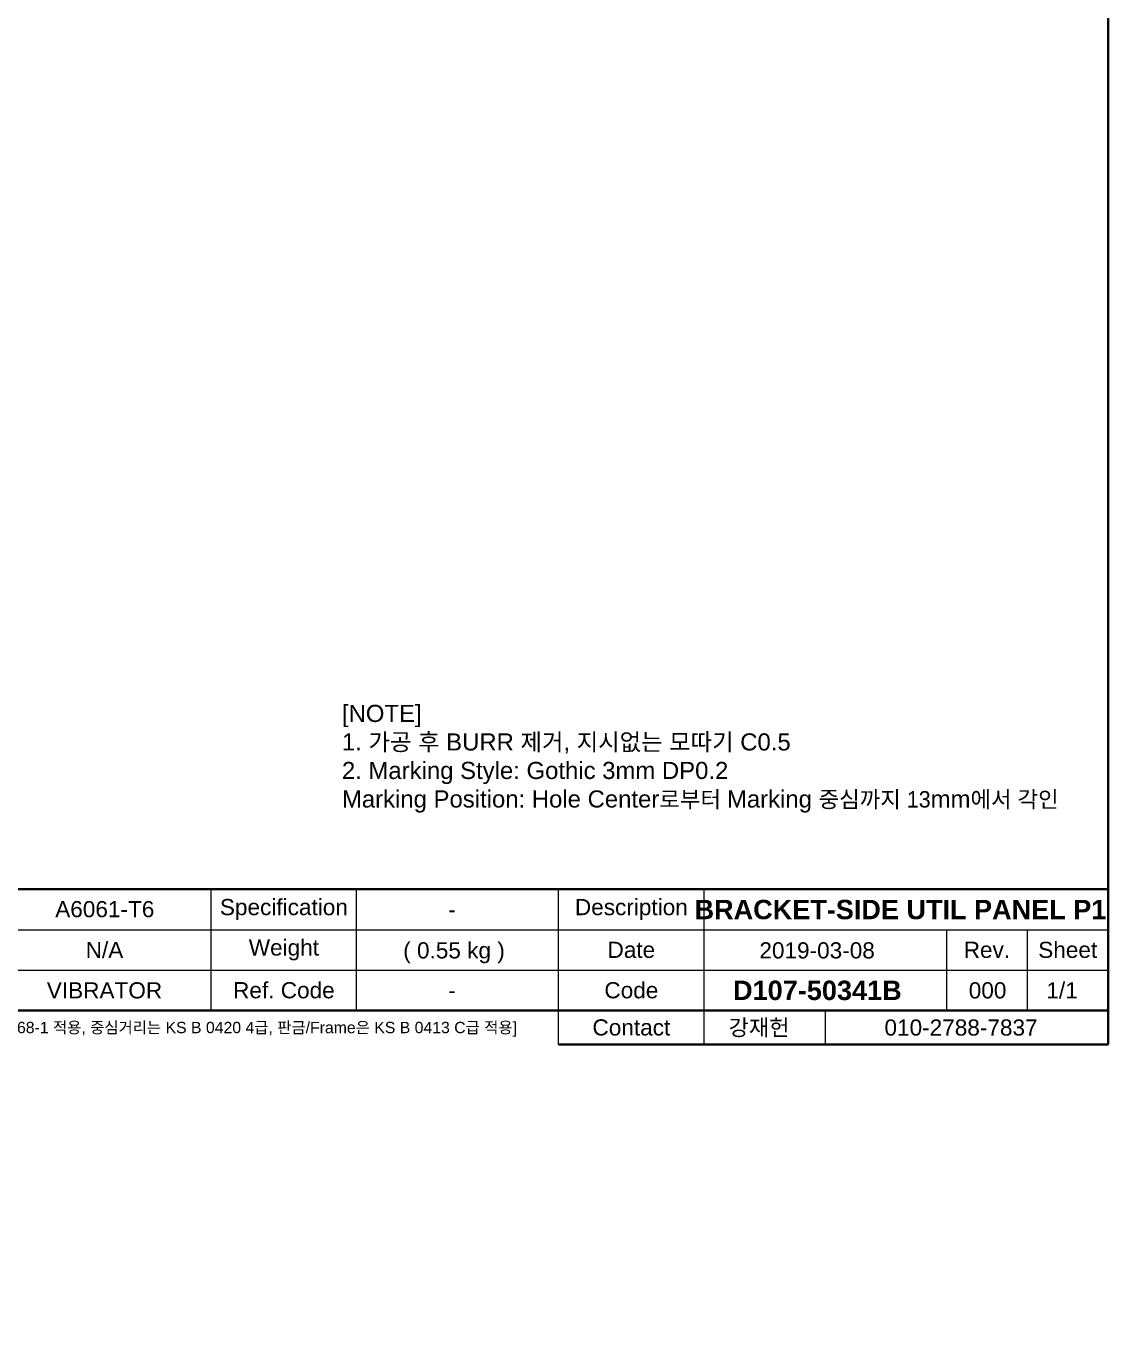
# Model space of a CAD drawing. Header units: millimetres. Extents: x 0 to 693, y -57 to 487.
# Drawn here: x 461.8 to 685, y -47.2 to 219.7 of the extents above; entities that cross this region are included whole.
import ezdxf
from ezdxf.entities.mleader import LeaderData, LeaderLine
from ezdxf.math import Vec2, Vec3

# ---------------------------------------------------------------- set-up
doc = ezdxf.new("R2010")
doc.units = ezdxf.units.MM
doc.header["$LTSCALE"] = 1.666667
for name, color, linetype in [('Default', 7, 'Continuous'), ('Template', 7, 'Continuous'), ('TEXT_CALLOUT', 7, 'Continuous')]:
    doc.layers.add(name, color=color, linetype=linetype)

# ---------------------------------------------------------------- blocks, each defined once
blk = doc.blocks.new('_DOT')
at = {"color": 0, "linetype": 'ByBlock', "lineweight": -2}
blk.add_line((-0.5, 0), (-1, 0), dxfattribs=at)
at = {"color": 0, "linetype": 'ByBlock', "const_width": 0.5}
blk.add_lwpolyline([(-0.25, 0, 1), (0.25, 0, 1)], format="xyb", close=True, dxfattribs=at)

msp = doc.modelspace()

# ---------------------------------------------------------------- linework, layer by layer
at = {"layer": 'Template', "color": 7, "linetype": 'Continuous', "lineweight": 35}
for p, q in [((685, 9.6667), (685, 478.3333)), ((268.3333, 41.6667), (685, 41.6667)), ((16.6667, 16.6667), (685, 16.6667)), ((571.6667, 9.6667), (685, 9.6667))]:
    msp.add_line(p, q, dxfattribs=at)
at = {"layer": 'Template', "color": 7, "linetype": 'Continuous', "lineweight": 15}
for p, q in [((500, 16.6667), (500, 41.6667)), ((530, 16.6667), (530, 41.6667)), ((571.6667, 9.6667), (571.6667, 41.6667)), ((601.6667, 9.6667), (601.6667, 41.6667)), ((315, 33.3333), (685, 33.3333)), ((651.6667, 33.3333), (651.6667, 16.6667)), ((668.3333, 33.3333), (668.3333, 16.6667)), ((315, 25), (685, 25)), ((626.6667, 16.6667), (626.6667, 9.6667))]:
    msp.add_line(p, q, dxfattribs=at)

# ---------------------------------------------------------------- texts
at = {"layer": 'Default'}
for s, insert, char_height, width, attachment_point in [('{\\fArial|b0||i0||c0|p34;\\C7;\\H3.527777778;\\W1.;[NOTE]\\P}{\\fArial|b0||i0||c0|p34;\\C7;\\H3.527777778;\\W1.;1. 가공 후 BURR 제거, 지시없는 모따기 C0.5\\P}{\\fArial|b0||i0||c0|p34;\\C7;\\H3.527777778;\\W1.;2. }{\\fArial|b0||i0||c0|p34;\\C7;\\H3.527777778;\\W1.;Marking Style: Gothic 3mm DP0.2\\P}{\\fArial|b0||i0||c0|p34;\\C7;\\H3.527777778;\\W1.;Marking Position: Hole Center}{\\f굴림|b0||i0||c0|p34;\\C7;\\H3.380787037;\\W1.;로부터 }{\\fArial|b0||i0||c0|p34;\\C7;\\H3.527777778;\\W1.;Marking }{\\f굴림|b0||i0||c0|p34;\\C7;\\H3.380787037;\\W1.;중심까지 13}{\\fArial|b0||i0||c0|p34;\\C7;\\H3.527777778;\\W1.;mm}{\\f굴림|b0||i0||c0|p34;\\C7;\\H3.380787037;\\W1.;에서 각인}', (526.9732, 68.5939), 3.380787, 156.018741, 4), ('{\\fArial|b0||i0||c0|p34;\\C7;\\H3.333333333;\\W1.;Specification}', (515, 37.5), 3.333333, 30.3, 5), ('{\\fArial|b0||i0||c0|p34;\\C7;\\H3.333333333;\\W1.;Description}', (586.6667, 37.5), 3.333333, 30.3, 5), ('{\\fArial|b0||i0||c0|p34;\\C7;\\H3.333333333;\\W1.;Weight}', (515, 29.1667), 3.333333, 30.3, 5), ('{\\fArial|b0||i0||c0|p34;\\C7;\\H3.333333333;\\W1.;Date}', (586.6667, 29.1667), 3.333333, 30.3, 5), ('{\\fArial|b0||i0||c0|p34;\\C7;\\H3.333333333;\\W1.;Rev.}', (660, 29.1667), 3.333333, 16.833333, 5), ('{\\fArial|b0||i0||c0|p34;\\C7;\\H3.333333333;\\W1.;Sheet}', (676.6667, 29.1667), 3.333333, 16.833333, 5), ('{\\fArial|b0||i0||c0|p34;\\C7;\\H3.333333333;\\W1.;Ref. Code}', (515, 20.8333), 3.333333, 30.3, 5), ('{\\fArial|b0||i0||c0|p34;\\C7;\\H3.333333333;\\W1.;Code}', (586.6667, 20.8333), 3.333333, 30.3, 5), ('{\\fArial|b0||i0||c0|p34;\\C7;\\H3.333333333;\\W1.;Contact}', (586.6667, 13.1667), 3.333333, 30.3, 5)]:
    msp.add_mtext(s, dxfattribs=dict(at, insert=insert, char_height=char_height, width=width, attachment_point=attachment_point))

# ---------------------------------------------------------------- leaders
at = {"layer": 'Template', "color": 7, "linetype": 'Continuous', "lineweight": 15}
ml = msp.add_multileader_mtext('Standard', dxfattribs=at)
ml.set_content('{\\pxsm0.9;\\fArial|b0||i0||c0|p34;\\W1.;[General Tolerance는 ISO 2768-1 적용, 중심거리는 KS B 0420 4급, 판금/Frame은 KS B 0413 C급 적용]\\P}', color=256)
ml.set_leader_properties()
ml.set_arrow_properties(name='DOT')
ml.build(insert=Vec2(0, 0))
ml.multileader.update_dxf_attribs({"leader_type": 0, "dogleg_length": 0, "arrow_head_size": 1.8667})
ctx = ml.context
ctx.base_point, ctx.char_height, ctx.arrow_head_size, ctx.landing_gap_size = Vec3(416.07, 12.8435), 2.3333333, 1.8667, 0.8167
ctx.mtext.insert = Vec3(418.07, 14.3333)
at = {"layer": 'TEXT_CALLOUT', "color": 7, "linetype": 'Continuous', "lineweight": 15}
ml = msp.add_multileader_mtext('Standard', dxfattribs=at)
ml.set_content('{\\pxsm0.9;\\fArial|b0||i0||c0|p34;\\W1.;A6061-T6\\P}', color=256)
ml.set_leader_properties()
ml.set_arrow_properties(name='DOT')
ml.build(insert=Vec2(0, 0))
ml.multileader.update_dxf_attribs({"dogleg_length": 0, "arrow_head_size": 2.6667})
ctx = ml.context
ctx.base_point, ctx.char_height, ctx.arrow_head_size, ctx.landing_gap_size = Vec3(465.9487, 37.5532), 3.333333, 2.6667, 1.1667
ctx.text_align_type = 1
ctx.mtext.insert, ctx.mtext.alignment = Vec3(478.0587, 39.2482), 2
ml = msp.add_multileader_mtext('Standard', dxfattribs=at)
ml.set_content('{\\pxsm0.9;\\fArial|b0||i0||c0|p34;\\W1.;-\\P}', color=256)
ml.set_leader_properties()
ml.set_arrow_properties(name='DOT')
ml.build(insert=Vec2(0, 0))
ml.multileader.update_dxf_attribs({"dogleg_length": 0, "arrow_head_size": 2.6667})
ctx = ml.context
ctx.base_point, ctx.char_height, ctx.arrow_head_size, ctx.landing_gap_size = Vec3(547.0383, 37.5), 3.333333, 2.6667, 1.1667
ctx.text_align_type = 1
ctx.mtext.insert, ctx.mtext.alignment = Vec3(549.6667, 39.1667), 2
ml = msp.add_multileader_mtext('Standard', dxfattribs=at)
ml.set_content('{\\pxsm0.9;\\fArial|b1||i0||c0|p34;\\W0.9984025559;BRACKET-SIDE UTIL PANEL P1\\P}', color=256)
ml.set_leader_properties()
ml.set_arrow_properties(name='DOT')
ml.build(insert=Vec2(0, 0))
ml.multileader.update_dxf_attribs({"dogleg_length": 0, "arrow_head_size": 1.1036})
ctx = ml.context
ctx.base_point, ctx.arrow_head_size, ctx.landing_gap_size = Vec3(598.3895, 37.462), 1.1036, 1.4
ctx.text_align_type = 1
ctx.mtext.insert, ctx.mtext.alignment = Vec3(642.1667, 39.5), 2
ml = msp.add_multileader_mtext('Standard', dxfattribs=at)
ml.set_content('{\\pxsm0.9;\\fArial|b0||i0||c0|p34;\\W1.;N/A\\P}', color=256)
ml.set_leader_properties()
ml.set_arrow_properties(name='DOT')
ml.build(insert=Vec2(0, 0))
ml.multileader.update_dxf_attribs({"dogleg_length": 0, "arrow_head_size": 1.0533})
ctx = ml.context
ctx.base_point, ctx.char_height, ctx.arrow_head_size, ctx.landing_gap_size = Vec3(472.295, 29.1383), 3.333333, 1.0533, 1.1667
ctx.text_align_type = 1
ctx.mtext.insert, ctx.mtext.alignment = Vec3(478, 30.8333), 2
ml = msp.add_multileader_mtext('Standard', dxfattribs=at)
ml.set_content('{\\pxsm0.9;\\fArial|b0||i0||c0|p34;\\W1.;( 0.55 kg )\\P}', color=256)
ml.set_leader_properties()
ml.build(insert=Vec2(0, 0))
ml.multileader.update_dxf_attribs({"dogleg_length": 0, "arrow_head_size": 2.6667})
ctx = ml.context
ctx.base_point, ctx.char_height, ctx.arrow_head_size, ctx.landing_gap_size = Vec3(537.8387, 28.5926), 3.333333, 2.6667, 1.1667
ctx.text_align_type = 1
ctx.mtext.insert, ctx.mtext.alignment = Vec3(550.087, 30.7493), 2
ml = msp.add_multileader_mtext('Standard', dxfattribs=at)
ml.set_content('{\\pxsm0.9;\\fArial|b0||i0||c0|p34;\\W1.;2019-03-08\\P}', color=256)
ml.set_leader_properties()
ml.set_arrow_properties(name='DOT')
ml.build(insert=Vec2(0, 0))
ml.multileader.update_dxf_attribs({"dogleg_length": 0, "arrow_head_size": 1.1728})
ctx = ml.context
ctx.base_point, ctx.char_height, ctx.arrow_head_size, ctx.landing_gap_size = Vec3(611.2526, 29.0515), 3.333333, 1.1728, 1.1667
ctx.text_align_type = 1
ctx.mtext.insert, ctx.mtext.width, ctx.mtext.alignment = Vec3(624.9792, 30.7465), 50, 2
ml = msp.add_multileader_mtext('Standard', dxfattribs=at)
ml.set_content('{\\pxsm0.9;\\fArial|b0||i0||c0|p34;\\W1.;VIBRATOR\\P}', color=256)
ml.set_leader_properties()
ml.set_arrow_properties(name='DOT')
ml.build(insert=Vec2(0, 0))
ml.multileader.update_dxf_attribs({"dogleg_length": 0, "arrow_head_size": 1.0533})
ctx = ml.context
ctx.base_point, ctx.char_height, ctx.arrow_head_size, ctx.landing_gap_size = Vec3(464.1483, 20.805), 3.333333, 1.0533, 1.1667
ctx.text_align_type = 1
ctx.mtext.insert, ctx.mtext.alignment = Vec3(478, 22.5), 2
ml = msp.add_multileader_mtext('Standard', dxfattribs=at)
ml.set_content('{\\pxsm0.9;\\fArial|b0||i0||c0|p34;\\W1.;-\\P}', color=256)
ml.set_leader_properties()
ml.set_arrow_properties(name='DOT')
ml.build(insert=Vec2(0, 0))
ml.multileader.update_dxf_attribs({"dogleg_length": 0, "arrow_head_size": 2.6667})
ctx = ml.context
ctx.base_point, ctx.char_height, ctx.arrow_head_size, ctx.landing_gap_size = Vec3(547.0383, 20.8333), 3.333333, 2.6667, 1.1667
ctx.text_align_type = 1
ctx.mtext.insert, ctx.mtext.alignment = Vec3(549.6667, 22.5), 2
ml = msp.add_multileader_mtext('Standard', dxfattribs=at)
ml.set_content('{\\pxsm0.9;\\fArial|b1||i0||c0|p34;\\W1.;D107-50341B\\P}', color=256)
ml.set_leader_properties()
ml.set_arrow_properties(name='DOT')
ml.build(insert=Vec2(0, 0))
ml.multileader.update_dxf_attribs({"dogleg_length": 0, "arrow_head_size": 1.0768})
ctx = ml.context
ctx.base_point, ctx.arrow_head_size, ctx.landing_gap_size = Vec3(605.9973, 20.7993), 1.0768, 1.4
ctx.text_align_type = 1
ctx.mtext.insert, ctx.mtext.alignment = Vec3(625.0333, 22.8333), 2
ml = msp.add_multileader_mtext('Standard', dxfattribs=at)
ml.set_content('{\\pxsm0.9;\\fArial|b0||i0||c0|p34;\\W1.;000\\P}', color=256)
ml.set_leader_properties()
ml.set_arrow_properties(name='DOT')
ml.build(insert=Vec2(0, 0))
ml.multileader.update_dxf_attribs({"dogleg_length": 0, "arrow_head_size": 2.6667})
ctx = ml.context
ctx.base_point, ctx.char_height, ctx.arrow_head_size, ctx.landing_gap_size = Vec3(654.466, 20.805), 3.333333, 2.6667, 1.1667
ctx.text_align_type = 1
ctx.mtext.insert, ctx.mtext.alignment = Vec3(660.1377, 22.5), 2
ml = msp.add_multileader_mtext('Standard', dxfattribs=at)
ml.set_content('{\\pxsm0.9;\\fArial|b0||i0||c0|p34;\\W1.;1/1\\P}', color=256)
ml.set_leader_properties()
ml.set_arrow_properties(name='DOT')
ml.build(insert=Vec2(0, 0))
ml.multileader.update_dxf_attribs({"dogleg_length": 0, "arrow_head_size": 0.9734})
ctx = ml.context
ctx.base_point, ctx.char_height, ctx.arrow_head_size, ctx.landing_gap_size = Vec3(670.9467, 20.805), 3.333333, 0.9734, 1.1667
ctx.text_align_type = 1
ctx.mtext.insert, ctx.mtext.alignment = Vec3(675.5, 22.5), 2
ml = msp.add_multileader_mtext('Standard', dxfattribs=at)
ml.set_content('{\\pxsm0.9;\\fArial|b0||i0||c0|p34;\\W1.;강재헌\\P}', color=256)
ml.set_leader_properties()
ml.set_arrow_properties(name='DOT')
ml.build(insert=Vec2(0, 0))
ml.multileader.update_dxf_attribs({"dogleg_length": 0, "arrow_head_size": 0.875})
ctx = ml.context
ctx.base_point, ctx.char_height, ctx.arrow_head_size, ctx.landing_gap_size = Vec3(604.7667, 13.0483), 3.333333, 0.875, 1.1667
ctx.text_align_type = 1
ctx.mtext.insert, ctx.mtext.alignment = Vec3(613, 14.8333), 2
ml = msp.add_multileader_mtext('Standard', dxfattribs=at)
ml.set_content('{\\pxsm0.9;\\fArial|b0||i0||c0|p34;\\W1.;010-2788-7837\\P}', color=256)
ml.set_leader_properties()
ml.set_arrow_properties(name='DOT')
ml.build(insert=Vec2(0, 0))
ml.multileader.update_dxf_attribs({"dogleg_length": 0, "arrow_head_size": 0.9636})
ctx = ml.context
ctx.base_point, ctx.char_height, ctx.arrow_head_size, ctx.landing_gap_size = Vec3(637.0933, 13.1383), 3.333333, 0.9636, 1.1667
ctx.text_align_type = 1
ctx.mtext.insert, ctx.mtext.alignment = Vec3(654.6667, 14.8333), 2

doc.saveas('drawing.dxf')
